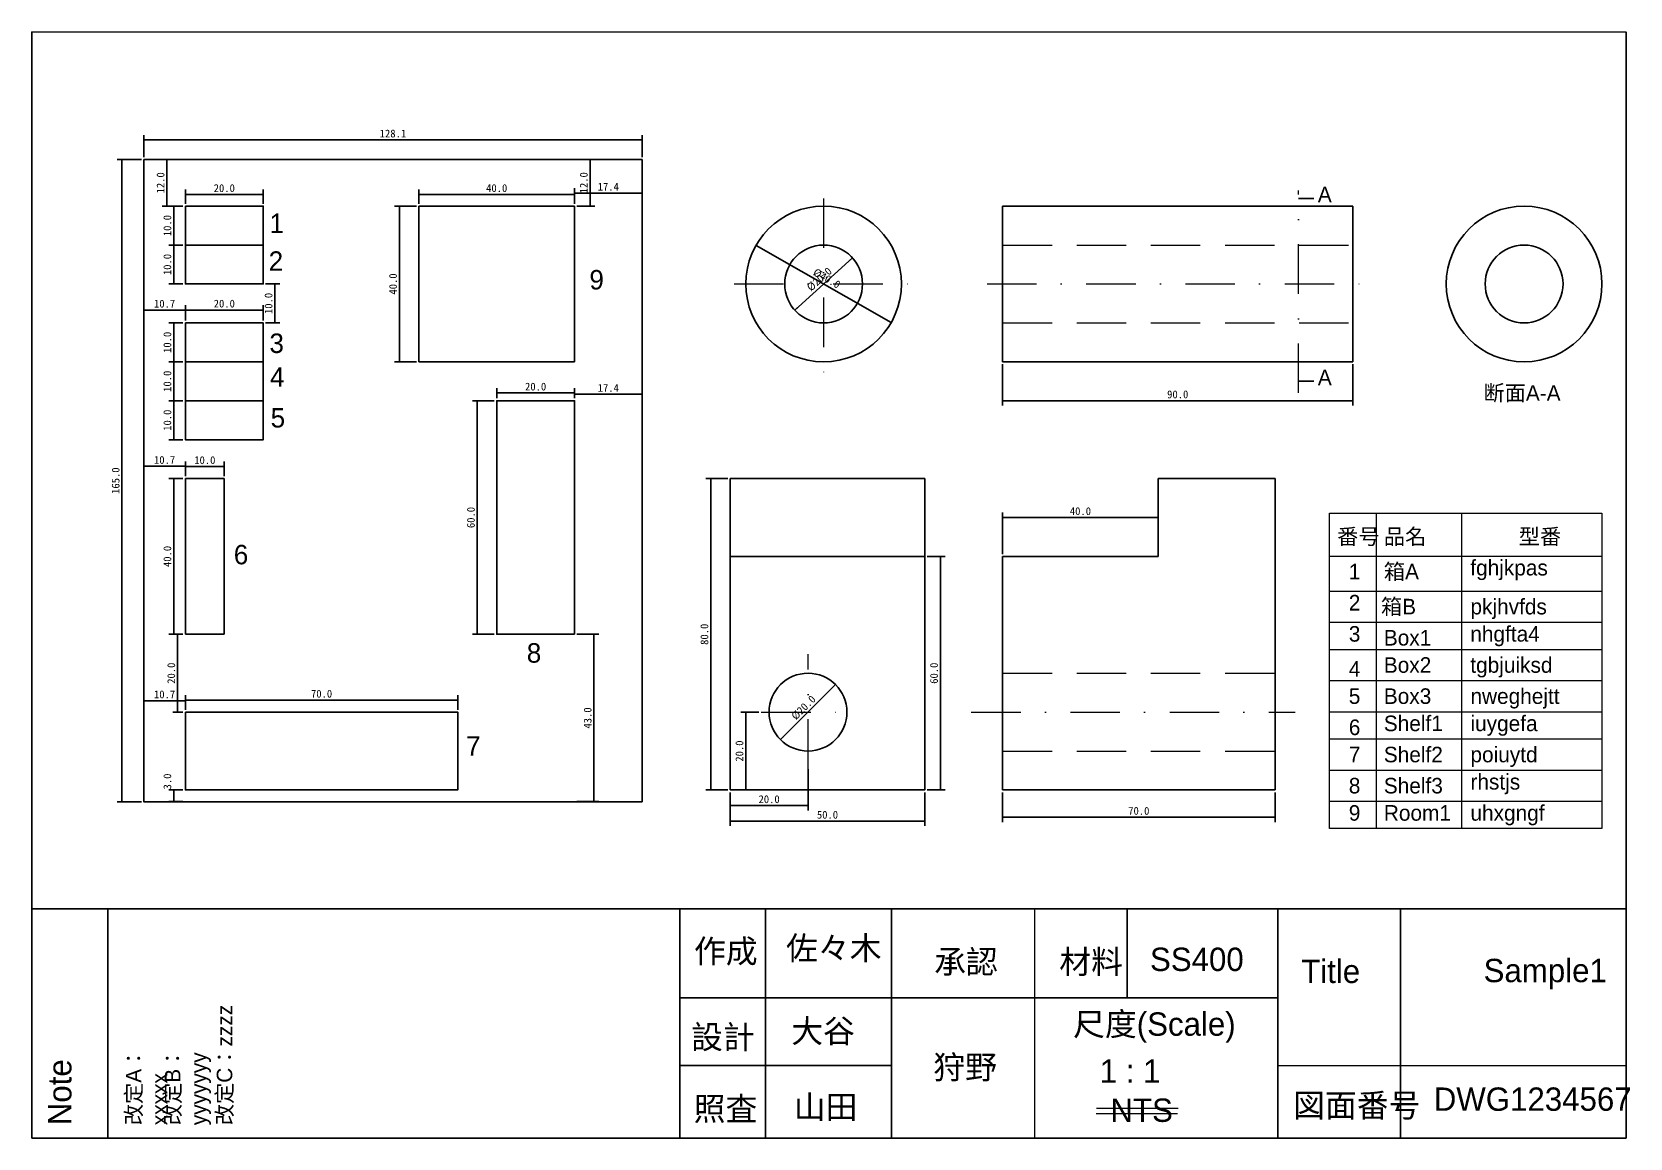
# Model space of a CAD drawing. Extents: x 1 to 411, y 1 to 285.
import ezdxf

# ---------------------------------------------------------------- set-up
doc = ezdxf.new("R2010")
doc.units = 0
doc.linetypes.add('DASHDOT', pattern=[25.4, 12.7, -6.35, 0, -6.35])
doc.linetypes.add('DASHED', pattern=[19.05, 12.7, -6.35])
for name, color, linetype, lineweight in [('breakline', 7, 'DASHED', 13), ('centerline', 7, 'DASHDOT', 13), ('cross', 7, 'CONTINUOUS', 25), ('frame', 7, 'CONTINUOUS', 25), ('Part', 7, 'CONTINUOUS', 25), ('scale', 7, 'CONTINUOUS', 13), ('table', 7, 'CONTINUOUS', 13), ('text', 7, 'CONTINUOUS', 13)]:
    doc.layers.add(name, color=color, linetype=linetype, lineweight=lineweight)
doc.styles.add('unicode', font='unicode')
doc.dimstyles.get("Standard").update_dxf_attribs({"dimtxt": 2, "dimasz": 1, "dimexe": 1.25, "dimexo": 0.625, "dimtad": 0, "dimtoh": 1, "dimdec": 1, "dimzin": 1, "dimdsep": 46, "dimtxsty": 'Standard', "dimcen": 0.09, "dimazin": 0, "dimtfac": 1, "dimtdec": 4, "dimtofl": 0, "dimtmove": 0, "dimatfit": 3, "dimfxl": 1, "dimtolj": 1, "dimtzin": 0, "dimarcsym": 0})

# ---------------------------------------------------------------- blocks, each defined once
blk = doc.blocks.new('*D1')
at = {"layer": 'scale', "color": 0, "linetype": 'ByBlock', "lineweight": -2}
for p, q in [((40, 240.62), (40, 244.24)), ((40, 242.99), (60, 242.99)), ((60, 240.62), (60, 244.24))]:
    blk.add_line(p, q, dxfattribs=at)
for points in [[(40, 242.99), (41, 243.16), (41, 242.82)], [(60, 242.99), (59, 242.82), (59, 243.16)]]:
    blk.add_solid(points, dxfattribs=at)
at = {"layer": 'scale', "color": 0, "linetype": 'CONTINUOUS', "lineweight": -2, "insert": (50, 244.61), "char_height": 2, "width": 4.6667, "attachment_point": 5}
blk.add_mtext('20.0', dxfattribs=at)
blk = doc.blocks.new('*D2')
at = {"layer": 'scale', "color": 0, "linetype": 'ByBlock', "lineweight": -2}
for p, q in [((29.32, 252.59), (29.32, 258.27)), ((29.32, 257.02), (157.37, 257.02)), ((157.37, 252.59), (157.37, 258.27))]:
    blk.add_line(p, q, dxfattribs=at)
for points in [[(29.32, 257.02), (30.32, 257.18), (30.32, 256.85)], [(157.37, 257.02), (156.37, 256.85), (156.37, 257.18)]]:
    blk.add_solid(points, dxfattribs=at)
at = {"layer": 'scale', "color": 0, "linetype": 'CONTINUOUS', "lineweight": -2, "insert": (93.34, 258.64), "char_height": 2, "width": 5.3333, "attachment_point": 5}
blk.add_mtext('128.1', dxfattribs=at)
blk = doc.blocks.new('*D3')
at = {"layer": 'scale', "color": 0, "linetype": 'ByBlock', "lineweight": -2}
for p, q in [((40, 210.62), (40, 214.56)), ((60, 210.62), (60, 214.56)), ((40, 213.31), (60, 213.31))]:
    blk.add_line(p, q, dxfattribs=at)
for points in [[(40, 213.31), (41, 213.48), (41, 213.15)], [(60, 213.31), (59, 213.15), (59, 213.48)]]:
    blk.add_solid(points, dxfattribs=at)
at = {"layer": 'scale', "color": 0, "linetype": 'CONTINUOUS', "lineweight": -2, "insert": (50, 214.94), "char_height": 2, "width": 4.6667, "attachment_point": 5}
blk.add_mtext('20.0', dxfattribs=at)
blk = doc.blocks.new('*D4')
at = {"layer": 'scale', "color": 0, "linetype": 'ByBlock', "lineweight": -2}
for p, q in [((40, 170.62), (40, 174.35)), ((40, 173.1), (50, 173.1)), ((50, 170.62), (50, 174.35))]:
    blk.add_line(p, q, dxfattribs=at)
for points in [[(40, 173.1), (41, 173.27), (41, 172.93)], [(50, 173.1), (49, 172.93), (49, 173.27)]]:
    blk.add_solid(points, dxfattribs=at)
at = {"layer": 'scale', "color": 0, "linetype": 'CONTINUOUS', "lineweight": -2, "insert": (45, 174.72), "char_height": 2, "width": 4.2222, "attachment_point": 5}
blk.add_mtext('10.0', dxfattribs=at)
blk = doc.blocks.new('*D5')
at = {"layer": 'scale', "color": 0, "linetype": 'ByBlock', "lineweight": -2}
for p, q in [((100, 240.62), (100, 244.25)), ((100, 243), (140, 243)), ((140, 240.62), (140, 244.25))]:
    blk.add_line(p, q, dxfattribs=at)
for points in [[(100, 243), (101, 243.17), (101, 242.83)], [(140, 243), (139, 242.83), (139, 243.17)]]:
    blk.add_solid(points, dxfattribs=at)
at = {"layer": 'scale', "color": 0, "linetype": 'CONTINUOUS', "lineweight": -2, "insert": (120, 244.62), "char_height": 2, "width": 4.8889, "attachment_point": 5}
blk.add_mtext('40.0', dxfattribs=at)
blk = doc.blocks.new('*D6')
at = {"layer": 'scale', "color": 0, "linetype": 'ByBlock', "lineweight": -2}
for p, q in [((29.32, 210.69), (29.32, 214.56)), ((40, 210.62), (40, 214.56)), ((40, 213.31), (29.32, 213.31))]:
    blk.add_line(p, q, dxfattribs=at)
for points in [[(29.32, 213.31), (30.32, 213.47), (30.32, 213.14)], [(40, 213.31), (39, 213.14), (39, 213.47)]]:
    blk.add_solid(points, dxfattribs=at)
at = {"layer": 'scale', "color": 0, "linetype": 'CONTINUOUS', "lineweight": -2, "insert": (34.66, 214.93), "char_height": 2, "width": 4.2222, "attachment_point": 5}
blk.add_mtext('10.7', dxfattribs=at)
blk = doc.blocks.new('*D7')
at = {"layer": 'scale', "color": 0, "linetype": 'ByBlock', "lineweight": -2}
for p, q in [((29.32, 170.66), (29.32, 174.41)), ((40, 173.16), (29.32, 173.16)), ((40, 170.62), (40, 174.41))]:
    blk.add_line(p, q, dxfattribs=at)
for points in [[(29.32, 173.16), (30.32, 173.32), (30.32, 172.99)], [(40, 173.16), (39, 172.99), (39, 173.32)]]:
    blk.add_solid(points, dxfattribs=at)
at = {"layer": 'scale', "color": 0, "linetype": 'CONTINUOUS', "lineweight": -2, "insert": (34.66, 174.78), "char_height": 2, "width": 4.2222, "attachment_point": 5}
blk.add_mtext('10.7', dxfattribs=at)
blk = doc.blocks.new('*D8')
at = {"layer": 'scale', "color": 0, "linetype": 'ByBlock', "lineweight": -2}
for p, q in [((29.32, 110.75), (29.32, 114.18)), ((40, 112.93), (29.32, 112.93)), ((40, 110.62), (40, 114.18))]:
    blk.add_line(p, q, dxfattribs=at)
for points in [[(29.32, 112.93), (30.32, 113.09), (30.32, 112.76)], [(40, 112.93), (39, 112.76), (39, 113.09)]]:
    blk.add_solid(points, dxfattribs=at)
at = {"layer": 'scale', "color": 0, "linetype": 'CONTINUOUS', "lineweight": -2, "insert": (34.66, 114.55), "char_height": 2, "width": 4.2222, "attachment_point": 5}
blk.add_mtext('10.7', dxfattribs=at)
blk = doc.blocks.new('*D9')
at = {"layer": 'scale', "color": 0, "linetype": 'ByBlock', "lineweight": -2}
for p, q in [((40, 110.62), (40, 114.34)), ((40, 113.09), (110, 113.09)), ((110, 110.62), (110, 114.34))]:
    blk.add_line(p, q, dxfattribs=at)
for points in [[(40, 113.09), (41, 113.26), (41, 112.93)], [(110, 113.09), (109, 112.93), (109, 113.26)]]:
    blk.add_solid(points, dxfattribs=at)
at = {"layer": 'scale', "color": 0, "linetype": 'CONTINUOUS', "lineweight": -2, "insert": (75, 114.72), "char_height": 2, "width": 4.6667, "attachment_point": 5}
blk.add_mtext('70.0', dxfattribs=at)
blk = doc.blocks.new('*D10')
at = {"layer": 'scale', "color": 0, "linetype": 'ByBlock', "lineweight": -2}
for p, q in [((120, 190.62), (120, 193.25)), ((140, 190.62), (140, 193.25)), ((120, 192), (140, 192))]:
    blk.add_line(p, q, dxfattribs=at)
for points in [[(120, 192), (121, 192.17), (121, 191.83)], [(140, 192), (139, 191.83), (139, 192.17)]]:
    blk.add_solid(points, dxfattribs=at)
at = {"layer": 'scale', "color": 0, "linetype": 'CONTINUOUS', "lineweight": -2, "insert": (130, 193.62), "char_height": 2, "width": 4.6667, "attachment_point": 5}
blk.add_mtext('20.0', dxfattribs=at)
blk = doc.blocks.new('*D11')
at = {"layer": 'scale', "color": 0, "linetype": 'ByBlock', "lineweight": -2}
for p, q in [((140, 190.62), (140, 192.92)), ((140, 191.67), (157.37, 191.67)), ((157.37, 190.61), (157.37, 192.92))]:
    blk.add_line(p, q, dxfattribs=at)
for points in [[(140, 191.67), (141, 191.83), (141, 191.5)], [(157.37, 191.67), (156.37, 191.5), (156.37, 191.83)]]:
    blk.add_solid(points, dxfattribs=at)
at = {"layer": 'scale', "color": 0, "linetype": 'CONTINUOUS', "lineweight": -2, "insert": (148.68, 193.29), "char_height": 2, "width": 4.4444, "attachment_point": 5}
blk.add_mtext('17.4', dxfattribs=at)
blk = doc.blocks.new('*D12')
at = {"layer": 'scale', "color": 0, "linetype": 'ByBlock', "lineweight": -2}
for p, q in [((140, 240.62), (140, 244.59)), ((140, 243.34), (157.37, 243.34)), ((157.37, 240.58), (157.37, 244.59))]:
    blk.add_line(p, q, dxfattribs=at)
for points in [[(140, 243.34), (141, 243.51), (141, 243.18)], [(157.37, 243.34), (156.37, 243.18), (156.37, 243.51)]]:
    blk.add_solid(points, dxfattribs=at)
at = {"layer": 'scale', "color": 0, "linetype": 'CONTINUOUS', "lineweight": -2, "insert": (148.68, 244.97), "char_height": 2, "width": 4.4444, "attachment_point": 5}
blk.add_mtext('17.4', dxfattribs=at)
blk = doc.blocks.new('*D13')
at = {"layer": 'scale', "color": 0, "linetype": 'ByBlock', "lineweight": -2}
for p, q in [((250, 199.38), (250, 188.75)), ((340, 199.38), (340, 188.75)), ((250, 190), (340, 190))]:
    blk.add_line(p, q, dxfattribs=at)
for points in [[(250, 190), (251, 190.17), (251, 189.83)], [(340, 190), (339, 189.83), (339, 190.17)]]:
    blk.add_solid(points, dxfattribs=at)
at = {"layer": 'scale', "color": 0, "linetype": 'CONTINUOUS', "lineweight": -2, "insert": (295, 191.62), "char_height": 2, "width": 4.6667, "attachment_point": 5}
blk.add_mtext('90.0', dxfattribs=at)
blk = doc.blocks.new('*D14')
at = {"layer": 'scale', "color": 0, "linetype": 'ByBlock', "lineweight": -2}
for p, q in [((250, 89.38), (250, 81.75)), ((320, 89.38), (320, 81.75)), ((250, 83), (320, 83))]:
    blk.add_line(p, q, dxfattribs=at)
for points in [[(250, 83), (251, 83.17), (251, 82.83)], [(320, 83), (319, 82.83), (319, 83.17)]]:
    blk.add_solid(points, dxfattribs=at)
at = {"layer": 'scale', "color": 0, "linetype": 'CONTINUOUS', "lineweight": -2, "insert": (285, 84.62), "char_height": 2, "width": 4.6667, "attachment_point": 5}
blk.add_mtext('70.0', dxfattribs=at)
blk = doc.blocks.new('*D15')
at = {"layer": 'scale', "color": 0, "linetype": 'ByBlock', "lineweight": -2}
for p, q in [((200, 95.38), (200, 84.75)), ((180, 89.38), (180, 84.75)), ((180, 86), (200, 86))]:
    blk.add_line(p, q, dxfattribs=at)
for points in [[(180, 86), (181, 86.17), (181, 85.83)], [(200, 86), (199, 85.83), (199, 86.17)]]:
    blk.add_solid(points, dxfattribs=at)
at = {"layer": 'scale', "color": 0, "linetype": 'CONTINUOUS', "lineweight": -2, "insert": (190, 87.62), "char_height": 2, "width": 4.6667, "attachment_point": 5}
blk.add_mtext('20.0', dxfattribs=at)
blk = doc.blocks.new('*D16')
at = {"layer": 'scale', "color": 0, "linetype": 'ByBlock', "lineweight": -2}
for p, q in [((180, 89.38), (180, 80.75)), ((230, 89.38), (230, 80.75)), ((180, 82), (230, 82))]:
    blk.add_line(p, q, dxfattribs=at)
for points in [[(180, 82), (181, 82.17), (181, 81.83)], [(230, 82), (229, 81.83), (229, 82.17)]]:
    blk.add_solid(points, dxfattribs=at)
at = {"layer": 'scale', "color": 0, "linetype": 'CONTINUOUS', "lineweight": -2, "insert": (205, 83.62), "char_height": 2, "width": 4.6667, "attachment_point": 5}
blk.add_mtext('50.0', dxfattribs=at)
blk = doc.blocks.new('*D17')
at = {"layer": 'scale', "color": 0, "linetype": 'ByBlock', "lineweight": -2}
for p, q in [((250, 150.62), (250, 161.25)), ((290, 150.62), (290, 161.25)), ((290, 160), (250, 160))]:
    blk.add_line(p, q, dxfattribs=at)
for points in [[(250, 160), (251, 160.17), (251, 159.83)], [(290, 160), (289, 159.83), (289, 160.17)]]:
    blk.add_solid(points, dxfattribs=at)
at = {"layer": 'scale', "color": 0, "linetype": 'CONTINUOUS', "lineweight": -2, "insert": (270, 161.62), "char_height": 2, "width": 4.8889, "attachment_point": 5}
blk.add_mtext('40.0', dxfattribs=at)
blk = doc.blocks.new('*D18')
at = {"layer": 'scale', "color": 0, "linetype": 'ByBlock', "lineweight": -2}
for p, q in [((28.69, 251.96), (22.46, 251.96)), ((23.71, 86.98), (23.71, 251.96)), ((28.69, 86.98), (22.46, 86.98))]:
    blk.add_line(p, q, dxfattribs=at)
for points in [[(23.71, 251.96), (23.88, 250.96), (23.55, 250.96)], [(23.71, 86.98), (23.55, 87.98), (23.88, 87.98)]]:
    blk.add_solid(points, dxfattribs=at)
at = {"layer": 'scale', "color": 0, "linetype": 'CONTINUOUS', "lineweight": -2, "insert": (22.09, 169.47), "char_height": 2, "width": 5.7778, "attachment_point": 5, "rotation": 90}
blk.add_mtext('165.0', dxfattribs=at)
blk = doc.blocks.new('*D19')
at = {"layer": 'scale', "color": 0, "linetype": 'ByBlock', "lineweight": -2}
for p, q in [((39.38, 240), (35.75, 240)), ((37, 240), (37, 230)), ((39.38, 230), (35.75, 230))]:
    blk.add_line(p, q, dxfattribs=at)
for points in [[(37, 240), (37.17, 239), (36.83, 239)], [(37, 230), (36.83, 231), (37.17, 231)]]:
    blk.add_solid(points, dxfattribs=at)
at = {"layer": 'scale', "color": 0, "linetype": 'CONTINUOUS', "lineweight": -2, "insert": (35.38, 235), "char_height": 2, "width": 4.2222, "attachment_point": 5, "rotation": 90}
blk.add_mtext('10.0', dxfattribs=at)
blk = doc.blocks.new('*D20')
at = {"layer": 'scale', "color": 0, "linetype": 'ByBlock', "lineweight": -2}
for p, q in [((39.38, 230), (35.75, 230)), ((37, 230), (37, 220)), ((39.38, 220), (35.75, 220))]:
    blk.add_line(p, q, dxfattribs=at)
for points in [[(37, 230), (37.17, 229), (36.83, 229)], [(37, 220), (36.83, 221), (37.17, 221)]]:
    blk.add_solid(points, dxfattribs=at)
at = {"layer": 'scale', "color": 0, "linetype": 'CONTINUOUS', "lineweight": -2, "insert": (35.38, 225), "char_height": 2, "width": 4.2222, "attachment_point": 5, "rotation": 90}
blk.add_mtext('10.0', dxfattribs=at)
blk = doc.blocks.new('*D21')
at = {"layer": 'scale', "color": 0, "linetype": 'ByBlock', "lineweight": -2}
for p, q in [((39.27, 251.96), (34.01, 251.96)), ((35.26, 240), (35.26, 251.96)), ((39.38, 240), (34.01, 240))]:
    blk.add_line(p, q, dxfattribs=at)
for points in [[(35.26, 251.96), (35.42, 250.96), (35.09, 250.96)], [(35.26, 240), (35.09, 241), (35.42, 241)]]:
    blk.add_solid(points, dxfattribs=at)
at = {"layer": 'scale', "color": 0, "linetype": 'CONTINUOUS', "lineweight": -2, "insert": (33.63, 245.98), "char_height": 2, "width": 4.2222, "attachment_point": 5, "rotation": 90}
blk.add_mtext('12.0', dxfattribs=at)
blk = doc.blocks.new('*D22')
at = {"layer": 'scale', "color": 0, "linetype": 'ByBlock', "lineweight": -2}
for p, q in [((60.62, 220), (64.25, 220)), ((63, 220), (63, 210)), ((60.62, 210), (64.25, 210))]:
    blk.add_line(p, q, dxfattribs=at)
for points in [[(63, 220), (63.17, 219), (62.83, 219)], [(63, 210), (62.83, 211), (63.17, 211)]]:
    blk.add_solid(points, dxfattribs=at)
at = {"layer": 'scale', "color": 0, "linetype": 'CONTINUOUS', "lineweight": -2, "insert": (61.38, 215), "char_height": 2, "width": 4.2222, "attachment_point": 5, "rotation": 90}
blk.add_mtext('10.0', dxfattribs=at)
blk = doc.blocks.new('*D23')
at = {"layer": 'scale', "color": 0, "linetype": 'ByBlock', "lineweight": -2}
for p, q in [((39.38, 210), (35.75, 210)), ((37, 210), (37, 200)), ((39.38, 200), (35.75, 200))]:
    blk.add_line(p, q, dxfattribs=at)
for points in [[(37, 210), (37.17, 209), (36.83, 209)], [(37, 200), (36.83, 201), (37.17, 201)]]:
    blk.add_solid(points, dxfattribs=at)
at = {"layer": 'scale', "color": 0, "linetype": 'CONTINUOUS', "lineweight": -2, "insert": (35.38, 205), "char_height": 2, "width": 4.2222, "attachment_point": 5, "rotation": 90}
blk.add_mtext('10.0', dxfattribs=at)
blk = doc.blocks.new('*D24')
at = {"layer": 'scale', "color": 0, "linetype": 'ByBlock', "lineweight": -2}
for p, q in [((39.38, 200), (35.75, 200)), ((37, 200), (37, 190)), ((39.38, 190), (35.75, 190))]:
    blk.add_line(p, q, dxfattribs=at)
for points in [[(37, 200), (37.17, 199), (36.83, 199)], [(37, 190), (36.83, 191), (37.17, 191)]]:
    blk.add_solid(points, dxfattribs=at)
at = {"layer": 'scale', "color": 0, "linetype": 'CONTINUOUS', "lineweight": -2, "insert": (35.38, 195), "char_height": 2, "width": 4.2222, "attachment_point": 5, "rotation": 90}
blk.add_mtext('10.0', dxfattribs=at)
blk = doc.blocks.new('*D25')
at = {"layer": 'scale', "color": 0, "linetype": 'ByBlock', "lineweight": -2}
for p, q in [((39.38, 190), (35.75, 190)), ((37, 180), (37, 190)), ((39.38, 180), (35.75, 180))]:
    blk.add_line(p, q, dxfattribs=at)
for points in [[(37, 190), (37.17, 189), (36.83, 189)], [(37, 180), (36.83, 181), (37.17, 181)]]:
    blk.add_solid(points, dxfattribs=at)
at = {"layer": 'scale', "color": 0, "linetype": 'CONTINUOUS', "lineweight": -2, "insert": (35.38, 185), "char_height": 2, "width": 4.2222, "attachment_point": 5, "rotation": 90}
blk.add_mtext('10.0', dxfattribs=at)
blk = doc.blocks.new('*D26')
at = {"layer": 'scale', "color": 0, "linetype": 'ByBlock', "lineweight": -2}
for p, q in [((39.38, 90), (35.75, 90)), ((39.38, 87), (35.75, 87)), ((37, 90), (37, 87))]:
    blk.add_line(p, q, dxfattribs=at)
for points in [[(37, 90), (37.17, 89), (36.83, 89)], [(37, 87), (36.83, 88), (37.17, 88)]]:
    blk.add_solid(points, dxfattribs=at)
at = {"layer": 'scale', "color": 0, "linetype": 'CONTINUOUS', "lineweight": -2, "insert": (35.38, 92.18), "char_height": 2, "width": 3.1111, "attachment_point": 5, "rotation": 90}
blk.add_mtext('3.0', dxfattribs=at)
blk = doc.blocks.new('*D27')
at = {"layer": 'scale', "color": 0, "linetype": 'ByBlock', "lineweight": -2}
for p, q in [((38.38, 130), (36.75, 130)), ((38, 130), (38, 110)), ((39.38, 110), (36.75, 110))]:
    blk.add_line(p, q, dxfattribs=at)
for points in [[(38, 130), (38.17, 129), (37.83, 129)], [(38, 110), (37.83, 111), (38.17, 111)]]:
    blk.add_solid(points, dxfattribs=at)
at = {"layer": 'scale', "color": 0, "linetype": 'CONTINUOUS', "lineweight": -2, "insert": (36.38, 120), "char_height": 2, "width": 4.6667, "attachment_point": 5, "rotation": 90}
blk.add_mtext('20.0', dxfattribs=at)
blk = doc.blocks.new('*D28')
at = {"layer": 'scale', "color": 0, "linetype": 'ByBlock', "lineweight": -2}
for p, q in [((39.38, 170), (35.75, 170)), ((37, 130), (37, 170)), ((39.38, 130), (35.75, 130))]:
    blk.add_line(p, q, dxfattribs=at)
for points in [[(37, 170), (37.17, 169), (36.83, 169)], [(37, 130), (36.83, 131), (37.17, 131)]]:
    blk.add_solid(points, dxfattribs=at)
at = {"layer": 'scale', "color": 0, "linetype": 'CONTINUOUS', "lineweight": -2, "insert": (35.38, 150), "char_height": 2, "width": 4.8889, "attachment_point": 5, "rotation": 90}
blk.add_mtext('40.0', dxfattribs=at)
blk = doc.blocks.new('*D29')
at = {"layer": 'scale', "color": 0, "linetype": 'ByBlock', "lineweight": -2}
for p, q in [((119.38, 190), (113.75, 190)), ((115, 130), (115, 190)), ((119.38, 130), (113.75, 130))]:
    blk.add_line(p, q, dxfattribs=at)
for points in [[(115, 190), (115.17, 189), (114.83, 189)], [(115, 130), (114.83, 131), (115.17, 131)]]:
    blk.add_solid(points, dxfattribs=at)
at = {"layer": 'scale', "color": 0, "linetype": 'CONTINUOUS', "lineweight": -2, "insert": (113.38, 160), "char_height": 2, "width": 4.6667, "attachment_point": 5, "rotation": 90}
blk.add_mtext('60.0', dxfattribs=at)
blk = doc.blocks.new('*D30')
at = {"layer": 'scale', "color": 0, "linetype": 'ByBlock', "lineweight": -2}
for p, q in [((99.38, 240), (93.75, 240)), ((95, 200), (95, 240)), ((99.38, 200), (93.75, 200))]:
    blk.add_line(p, q, dxfattribs=at)
for points in [[(95, 240), (95.17, 239), (94.83, 239)], [(95, 200), (94.83, 201), (95.17, 201)]]:
    blk.add_solid(points, dxfattribs=at)
at = {"layer": 'scale', "color": 0, "linetype": 'CONTINUOUS', "lineweight": -2, "insert": (93.38, 220), "char_height": 2, "width": 4.8889, "attachment_point": 5, "rotation": 90}
blk.add_mtext('40.0', dxfattribs=at)
blk = doc.blocks.new('*D31')
at = {"layer": 'scale', "color": 0, "linetype": 'ByBlock', "lineweight": -2}
for p, q in [((140.62, 130), (146.25, 130)), ((145, 130), (145, 87)), ((140.62, 87), (146.25, 87))]:
    blk.add_line(p, q, dxfattribs=at)
for points in [[(145, 130), (145.17, 129), (144.83, 129)], [(145, 87), (144.83, 88), (145.17, 88)]]:
    blk.add_solid(points, dxfattribs=at)
at = {"layer": 'scale', "color": 0, "linetype": 'CONTINUOUS', "lineweight": -2, "insert": (143.38, 108.5), "char_height": 2, "width": 4.8889, "attachment_point": 5, "rotation": 90}
blk.add_mtext('43.0', dxfattribs=at)
blk = doc.blocks.new('*D32')
at = {"layer": 'scale', "color": 0, "linetype": 'ByBlock', "lineweight": -2}
for p, q in [((140.62, 252), (145.25, 252)), ((144, 240), (144, 252)), ((140.62, 240), (145.25, 240))]:
    blk.add_line(p, q, dxfattribs=at)
for points in [[(144, 252), (144.17, 251), (143.83, 251)], [(144, 240), (143.83, 241), (144.17, 241)]]:
    blk.add_solid(points, dxfattribs=at)
at = {"layer": 'scale', "color": 0, "linetype": 'CONTINUOUS', "lineweight": -2, "insert": (142.38, 246), "char_height": 2, "width": 4.2222, "attachment_point": 5, "rotation": 90}
blk.add_mtext('12.0', dxfattribs=at)
blk = doc.blocks.new('*D33')
at = {"layer": 'scale', "color": 0, "linetype": 'ByBlock', "lineweight": -2}
for p, q in [((179.38, 170), (173.75, 170)), ((175, 90), (175, 170)), ((179.38, 90), (173.75, 90))]:
    blk.add_line(p, q, dxfattribs=at)
for points in [[(175, 170), (175.17, 169), (174.83, 169)], [(175, 90), (174.83, 91), (175.17, 91)]]:
    blk.add_solid(points, dxfattribs=at)
at = {"layer": 'scale', "color": 0, "linetype": 'CONTINUOUS', "lineweight": -2, "insert": (173.38, 130), "char_height": 2, "width": 4.6667, "attachment_point": 5, "rotation": 90}
blk.add_mtext('80.0', dxfattribs=at)
blk = doc.blocks.new('*D34')
at = {"layer": 'scale', "color": 0, "linetype": 'ByBlock', "lineweight": -2}
for p, q in [((187.38, 110), (182.75, 110)), ((184, 110), (184, 90)), ((180.62, 90), (185.25, 90))]:
    blk.add_line(p, q, dxfattribs=at)
for points in [[(184, 110), (184.17, 109), (183.83, 109)], [(184, 90), (183.83, 91), (184.17, 91)]]:
    blk.add_solid(points, dxfattribs=at)
at = {"layer": 'scale', "color": 0, "linetype": 'CONTINUOUS', "lineweight": -2, "insert": (182.38, 100), "char_height": 2, "width": 4.6667, "attachment_point": 5, "rotation": 90}
blk.add_mtext('20.0', dxfattribs=at)
blk = doc.blocks.new('*D35')
at = {"layer": 'scale', "color": 0, "linetype": 'ByBlock', "lineweight": -2}
for p, q in [((230.62, 150), (235.25, 150)), ((234, 90), (234, 150)), ((230.62, 90), (235.25, 90))]:
    blk.add_line(p, q, dxfattribs=at)
for points in [[(234, 150), (234.17, 149), (233.83, 149)], [(234, 90), (233.83, 91), (234.17, 91)]]:
    blk.add_solid(points, dxfattribs=at)
at = {"layer": 'scale', "color": 0, "linetype": 'CONTINUOUS', "lineweight": -2, "insert": (232.38, 120), "char_height": 2, "width": 4.6667, "attachment_point": 5, "rotation": 90}
blk.add_mtext('60.0', dxfattribs=at)
blk = doc.blocks.new('*D36')
at = {"layer": 'scale', "color": 0, "linetype": 'ByBlock', "lineweight": -2}
blk.add_line((211.43, 226.69), (196.57, 213.31), dxfattribs=at)
for points in [[(211.43, 226.69), (210.8, 225.9), (210.58, 226.14)], [(196.57, 213.31), (197.2, 214.1), (197.42, 213.86)]]:
    blk.add_solid(points, dxfattribs=at)
at = {"layer": 'scale', "color": 0, "linetype": 'CONTINUOUS', "lineweight": -2, "insert": (202.91, 221.21), "char_height": 2, "width": 6.6667, "attachment_point": 5, "rotation": 41.9872}
blk.add_mtext('%%C20.0', dxfattribs=at)
blk = doc.blocks.new('*D37')
at = {"layer": 'scale', "color": 0, "linetype": 'ByBlock', "lineweight": -2}
blk.add_line((221.36, 210.08), (186.64, 229.92), dxfattribs=at)
for points in [[(186.64, 229.92), (187.59, 229.57), (187.42, 229.28)], [(221.36, 210.08), (220.41, 210.43), (220.58, 210.72)]]:
    blk.add_solid(points, dxfattribs=at)
at = {"layer": 'scale', "color": 0, "linetype": 'CONTINUOUS', "lineweight": -2, "insert": (204.81, 221.41), "char_height": 2, "width": 6.8889, "attachment_point": 5, "rotation": 330.2551}
blk.add_mtext('%%C40.0', dxfattribs=at)
blk = doc.blocks.new('*D38')
at = {"layer": 'scale', "color": 0, "linetype": 'ByBlock', "lineweight": -2}
blk.add_line((192.93, 102.93), (207.07, 117.07), dxfattribs=at)
for points in [[(207.07, 117.07), (206.48, 116.25), (206.25, 116.48)], [(192.93, 102.93), (193.52, 103.75), (193.75, 103.52)]]:
    blk.add_solid(points, dxfattribs=at)
at = {"layer": 'scale', "color": 0, "linetype": 'CONTINUOUS', "lineweight": -2, "insert": (198.85, 111.15), "char_height": 2, "width": 6.6667, "attachment_point": 5, "rotation": 45}
blk.add_mtext('%%C20.0', dxfattribs=at)

msp = doc.modelspace()

# ---------------------------------------------------------------- hatches: boundary and pattern name
at = {"layer": 'cross', "linetype": 'CONTINUOUS', "lineweight": 5}
h = msp.add_hatch(dxfattribs=at)
h.set_pattern_fill('angle45', color=256, scale=0.02, style=0)
h.set_pattern_definition([])
edge = h.paths.add_edge_path(flags=0)
edge.add_arc((384, 220), 20, 0, 360)
edge.add_arc((384, 220), 10, 0, 360)

# ---------------------------------------------------------------- linework, layer by layer
at = {"layer": 'breakline'}
for p, q in [((250, 230), (340, 230)), ((250, 210), (340, 210)), ((250, 120), (320, 120)), ((250, 100), (320, 100))]:
    msp.add_line(p, q, dxfattribs=at)
at = {"layer": 'centerline'}
for p, q in [((204, 242), (204, 196)), ((181, 220), (226, 220)), ((246, 220), (344, 220)), ((200, 95.47), (200, 124.92)), ((188, 110), (213.21, 110)), ((241.95, 110), (325.16, 110))]:
    msp.add_line(p, q, dxfattribs=at)
at = {"layer": 'cross', "linetype": 'DASHDOT', "lineweight": 13}
msp.add_line((326, 192), (326, 244), dxfattribs=at)
at = {"layer": 'cross'}
for radius in [20, 10]:
    msp.add_circle((384, 220), radius, dxfattribs=at)
at = {"layer": 'frame'}
for p, q in [((0.58, 59.48), (410.22, 59.48)), ((20.09, 0.58), (20.09, 59.48)), ((167.05, 0.58), (167.05, 59.48)), ((189.09, 59.48), (189.09, 0.58)), ((199.59, 59.48), (293.67, 59.48)), ((221.46, 59.48), (221.46, 0.58)), ((281.99, 36.6), (281.99, 59.48)), ((309.25, 59.48), (379.34, 59.48)), ((320.75, 59.48), (320.75, 0.58)), ((352.23, 59.48), (352.23, 0.58)), ((167.05, 36.6), (320.44, 36.6))]:
    msp.add_line(p, q, dxfattribs=at)
at = {"layer": 'frame', "linetype": 'CONTINUOUS', "lineweight": 25}
for p, q in [((221.46, 19.18), (167.05, 19.18)), ((410.22, 19.21), (320.75, 19.13))]:
    msp.add_line(p, q, dxfattribs=at)
at = {"layer": 'frame'}
msp.add_lwpolyline([(0.58, 0.58), (410.22, 0.58), (410.22, 284.73), (0.58, 284.74)], close=True, dxfattribs=at)
at = {"layer": 'Part'}
for p, q in [((100, 240), (140, 240)), ((100, 200), (100, 240)), ((140, 240), (140, 200)), ((250, 240), (250, 200)), ((340, 240), (250, 240)), ((340, 200), (340, 240)), ((140, 200), (100, 200)), ((250, 200), (340, 200)), ((40, 170), (40, 130)), ((40, 170), (50, 170)), ((50, 170), (50, 130)), ((290, 150), (290, 170)), ((320, 170), (290, 170)), ((320, 90), (320, 170)), ((230, 150), (180, 150)), ((250, 150), (290, 150)), ((250, 150), (250, 90)), ((40, 130), (50, 130)), ((250, 90), (320, 90))]:
    msp.add_line(p, q, dxfattribs=at)
for points in [[(29.32, 251.96), (157.37, 251.96), (157.37, 86.98), (29.32, 86.98)], [(40, 240), (60, 240), (60, 230), (40, 230)], [(60, 230), (40, 230), (40, 220), (60, 220)], [(40, 210), (60, 210), (60, 200), (40, 200)], [(40, 200), (60, 200), (60, 190), (40, 190)], [(40, 190), (60, 190), (60, 180), (40, 180)], [(140, 130), (120, 130), (120, 190), (140, 190)], [(180, 90), (230, 90), (230, 170), (180, 170)], [(40, 110), (110, 110), (110, 90), (40, 90)]]:
    msp.add_lwpolyline(points, close=True, dxfattribs=at)
for centre, radius in [((204, 220), 20), ((204, 220), 10), ((200, 110), 10)]:
    msp.add_circle(centre, radius, dxfattribs=at)
at = {"layer": 'table'}
for p, q in [((333.96, 161.11), (403.96, 161.11)), ((333.96, 80.11), (333.96, 161.11)), ((345.96, 161.11), (345.96, 80.11)), ((367.96, 161.11), (367.96, 80.11)), ((403.96, 161.11), (403.96, 80.11)), ((333.96, 150.11), (403.96, 150.11)), ((333.96, 141.11), (403.96, 141.11)), ((333.96, 133.11), (403.96, 133.11)), ((333.96, 126.11), (403.96, 126.11)), ((333.96, 118.11), (403.96, 118.11)), ((333.96, 110.11), (403.96, 110.11)), ((333.96, 103.11), (403.96, 103.11)), ((333.96, 95.11), (403.96, 95.11)), ((333.96, 87.11), (403.96, 87.11)), ((403.96, 80.11), (333.96, 80.11))]:
    msp.add_line(p, q, dxfattribs=at)
at = {"layer": 'text'}
for p, q in [((258.17, 59.48), (258.17, 0.58)), ((274.16, 8.22), (295.12, 8.22)), ((274.02, 6.91), (294.98, 6.91))]:
    msp.add_line(p, q, dxfattribs=at)

# ---------------------------------------------------------------- texts
at = {"layer": 'cross', "style": 'unicode'}
for s, p in [('A', (331, 241)), ('A', (331, 194)), ('断面A-A', (373.55, 190))]:
    msp.add_text(s, height=4, dxfattribs=at).set_placement(p)
at = {"layer": 'table', "style": 'unicode'}
for s, p in [('番号', (335.96, 153.11)), ('品名', (347.96, 153.11)), ('型番', (382.61, 153.11)), ('1', (338.96, 144.11)), ('箱A', (347.96, 144.11)), ('fghjkpas', (370.18, 145.11)), ('2', (338.96, 136.11)), ('箱B', (347.22, 135.11)), ('pkjhvfds', (370.22, 135.11)), ('3', (338.96, 128.11)), ('nhgfta4', (370.18, 128.11)), ('Box1', (347.96, 127.11)), ('Box2', (347.96, 120.11)), ('tgbjuiksd', (370.18, 120.11)), ('4', (338.96, 119.11)), ('5', (338.96, 112.11)), ('Box3', (347.96, 112.11)), ('nweghejtt', (370.22, 112.11)), ('6', (338.96, 104.11)), ('Shelf1', (347.96, 105.11)), ('iuygefa', (370.22, 105.11)), ('7', (338.96, 97.11)), ('Shelf2', (347.96, 97.11)), ('poiuytd', (370.22, 97.11)), ('8', (338.96, 89.11)), ('Shelf3', (347.96, 89.11)), ('rhstjs', (370.22, 90.11)), ('uhxgngf', (370.22, 82.11)), ('9', (338.96, 82.11)), ('Room1', (347.96, 82.11))]:
    msp.add_text(s, height=4, dxfattribs=at).set_placement(p)
at = {"layer": 'text', "linetype": 'CONTINUOUS', "style": 'unicode'}
for s, p in [('1', (61.65, 233.11)), ('2', (61.41, 223.38)), ('9', (143.82, 218.59)), ('3', (61.6, 202.27)), ('4', (61.76, 193.61)), ('5', (61.92, 183.12)), ('6', (52.44, 147.98)), ('8', (127.73, 122.71)), ('7', (112.15, 98.82))]:
    msp.add_text(s, height=5, dxfattribs=at).set_placement(p)
at = {"layer": 'text', "style": 'unicode'}
for s, p in [('作成', (170.69, 45.57)), ('佐々木', (194.34, 46.37)), ('承認', (232.41, 42.84)), ('材料', (264.56, 42.84)), ('SS400', (287.87, 43.49)), ('Title', (326.72, 40.4)), ('Sample1', (373.6, 40.62)), ('尺度(Scale)', (268.1, 26.86)), ('設計', (169.93, 23.53)), ('大谷', (195.68, 25.08)), ('狩野', (232.19, 15.77)), ('1 : 1', (274.94, 14.78)), ('山田', (196.35, 5.55)), ('図面番号', (324.64, 5.96)), ('DWG1234567', (360.79, 7.57)), ('照査', (170.6, 5.11)), ('NTS', (277.71, 4.73))]:
    msp.add_text(s, height=6, dxfattribs=at).set_placement(p)
at = {"layer": 'text', "attachment_point": 1, "rotation": 90, "style": 'unicode'}
for s, insert, char_height, width in [('改定B：yyyyyyy\\P改定C：zzzz', (34.72, 3.87), 4, 36.4089), ('改定A：xxxxx', (24.72, 3.87), 4, 30.6311), ('Note', (4.72, 3.87), 6, 16.6667)]:
    msp.add_mtext(s, dxfattribs=dict(at, insert=insert, char_height=char_height, width=width))

# ---------------------------------------------------------------- dimensions: what is measured, and where the dimension line sits
at = {"layer": 'scale'}
for base, p1, p2, picture, middle in [((157.3697, 257.0156), (29.3153, 251.9625), (157.3697, 251.9625), '*D2', (93.3425, 258.6406)), ((60, 242.99), (40, 240), (60, 240), '*D1', (50, 244.61)), ((140, 243), (100, 240), (140, 240), '*D5', (120, 244.62)), ((157.37, 243.34), (140, 240), (157.37, 239.96), '*D12', (148.68, 244.97)), ((29.32, 213.31), (40, 210), (29.32, 210.06), '*D6', (34.66, 214.93)), ((60, 213.31), (40, 210), (60, 210), '*D3', (50, 214.94)), ((340, 190), (250, 200), (340, 200), '*D13', (295, 191.62)), ((140, 192), (120, 190), (140, 190), '*D10', (130, 193.62)), ((157.37, 191.67), (140, 190), (157.37, 189.98), '*D11', (148.68, 193.29)), ((29.32, 173.16), (40, 170), (29.32, 170.03), '*D7', (34.66, 174.78)), ((50, 173.1), (40, 170), (50, 170), '*D4', (45, 174.72)), ((250, 160), (290, 150), (250, 150), '*D17', (270, 161.62)), ((29.32, 112.93), (40, 110), (29.32, 110.12), '*D8', (34.66, 114.55)), ((110, 113.09), (40, 110), (110, 110), '*D9', (75, 114.72)), ((200, 86), (180, 90), (200, 96), '*D15', (190, 87.62)), ((230, 82), (180, 90), (230, 90), '*D16', (205, 83.62)), ((320, 83), (250, 90), (320, 90), '*D14', (285, 84.62))]:
    dim = msp.add_linear_dim(base=base, p1=p1, p2=p2, dimstyle='Standard', dxfattribs=at)
    dim.commit()
    dim.dimension.update_dxf_attribs({"geometry": picture, "text_midpoint": middle})
for base, p1, p2, picture, middle in [((23.71, 251.96), (29.32, 86.98), (29.32, 251.96), '*D18', (22.09, 169.47)), ((35.26, 251.96), (40, 240), (39.89, 251.96), '*D21', (33.63, 245.98)), ((144, 252), (140, 240), (140, 252), '*D32', (142.38, 246)), ((37, 230), (40, 240), (40, 230), '*D19', (35.38, 235)), ((95, 240), (100, 200), (100, 240), '*D30', (93.38, 220)), ((37, 220), (40, 230), (40, 220), '*D20', (35.38, 225)), ((63, 210), (60, 220), (60, 210), '*D22', (61.38, 215)), ((37, 200), (40, 210), (40, 200), '*D23', (35.38, 205)), ((37, 190), (40, 200), (40, 190), '*D24', (35.38, 195)), ((37, 190), (40, 180), (40, 190), '*D25', (35.38, 185)), ((115, 190), (120, 130), (120, 190), '*D29', (113.38, 160)), ((37, 170), (40, 130), (40, 170), '*D28', (35.38, 150)), ((175, 170), (180, 90), (180, 170), '*D33', (173.38, 130)), ((234, 150), (230, 90), (230, 150), '*D35', (232.38, 120)), ((38, 110), (39, 130), (40, 110), '*D27', (36.38, 120)), ((145, 87), (140, 130), (140, 87), '*D31', (143.38, 108.5)), ((184, 90), (188, 110), (180, 90), '*D34', (182.38, 100)), ((37, 87), (40, 90), (40, 87), '*D26', (35.38, 88.5))]:
    dim = msp.add_linear_dim(base=base, p1=p1, p2=p2, angle=90, dimstyle='Standard', dxfattribs=at)
    dim.commit()
    dim.dimension.update_dxf_attribs({"geometry": picture, "text_midpoint": middle})
for p1, p2, picture, middle in [((221.36, 210.08), (186.64, 229.92), '*D37', (204.81, 221.41)), ((211.43, 226.69), (196.57, 213.31), '*D36', (202.91, 221.21)), ((192.93, 102.93), (207.07, 117.07), '*D38', (198.85, 111.15))]:
    dim = msp.add_diameter_dim_2p(p1=p1, p2=p2, text='%%C<>', dimstyle='Standard', dxfattribs=at)
    dim.commit()
    dim.dimension.update_dxf_attribs({"geometry": picture, "text_midpoint": middle})

# ---------------------------------------------------------------- leaders
at = {"layer": 'cross'}
for points in [[(326, 242), (330, 242)], [(326, 195), (330, 195)]]:
    msp.add_leader(points, dimstyle='Standard', dxfattribs=at)

doc.saveas('drawing.dxf')
